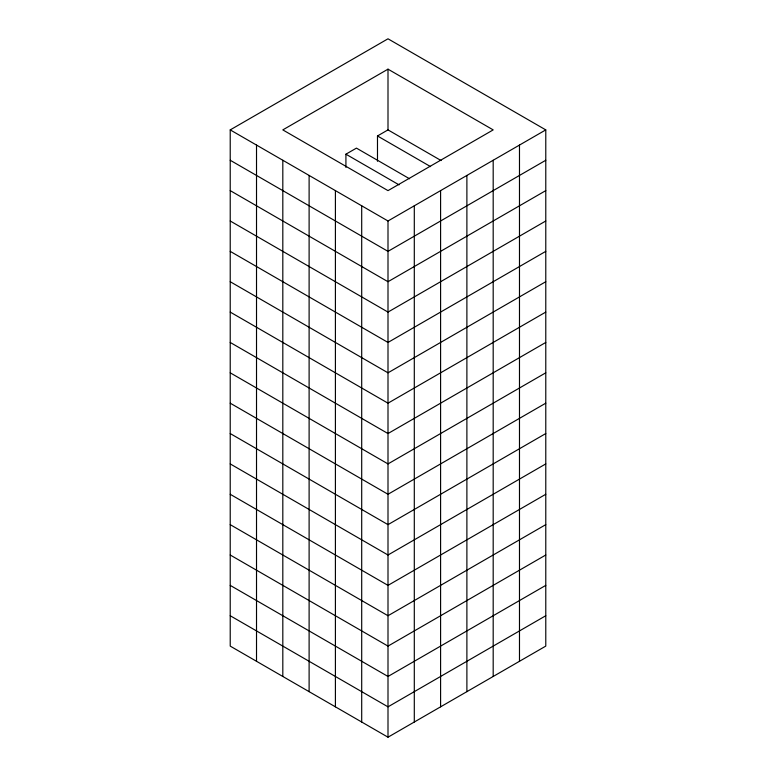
<?xml version="1.0" encoding="UTF-8"?>
<svg xmlns="http://www.w3.org/2000/svg" width="776" height="776" viewBox="0 0 776 776"><rect width="100%" height="100%" fill="white"/><g stroke="black" fill="none" stroke-linecap="round" stroke-linejoin="round"><path stroke-width="1.16" d="M230.22 129.893L388 38.8L545.78 129.893L545.78 646.107L388 737.2L230.22 646.107L230.22 129.893L388 220.985L545.78 129.893M388 69.161L282.813 129.893L388 190.624L493.187 129.893L388 69.161L388 129.893L441.117 160.564M345.921 167.441L345.921 154.191L356.446 148.119L409.563 178.781M377.485 161.272L377.485 135.965L388 129.893M545.78 160.263L388 251.356L230.22 160.263M545.78 190.624L388 281.717L230.22 190.624M545.78 220.995L388 312.088L230.22 220.995M545.78 251.356L388 342.449L230.22 251.356M545.78 281.717L388 372.82L230.22 281.717M545.78 312.088L388 403.18L230.22 312.088M545.78 342.449L388 433.551L230.22 342.449M545.78 372.82L388 463.912L230.22 372.82M545.78 403.18L388 494.273L230.22 403.18M545.78 433.551L388 524.644L230.22 433.551M545.78 463.912L388 555.005L230.22 463.912M545.78 494.283L388 585.376L230.22 494.283M545.78 524.644L388 615.737L230.22 524.644M545.78 555.005L388 646.107L230.22 555.005M545.78 585.376L388 676.468L230.22 585.376M545.78 615.737L388 706.839L230.22 615.737M377.485 135.965L430.593 166.636M345.921 154.191L399.039 184.853M519.483 145.073L519.483 661.288M493.187 160.263L493.187 676.468M466.89 175.444L466.89 691.649M440.593 190.624L440.593 706.839M414.297 205.805L414.297 722.019M388 220.985L388 737.2M361.703 205.805L361.703 722.019M335.407 190.624L335.407 706.839M309.11 175.444L309.11 691.649M282.813 160.263L282.813 676.468M256.517 145.073L256.517 661.288"/></g></svg>
